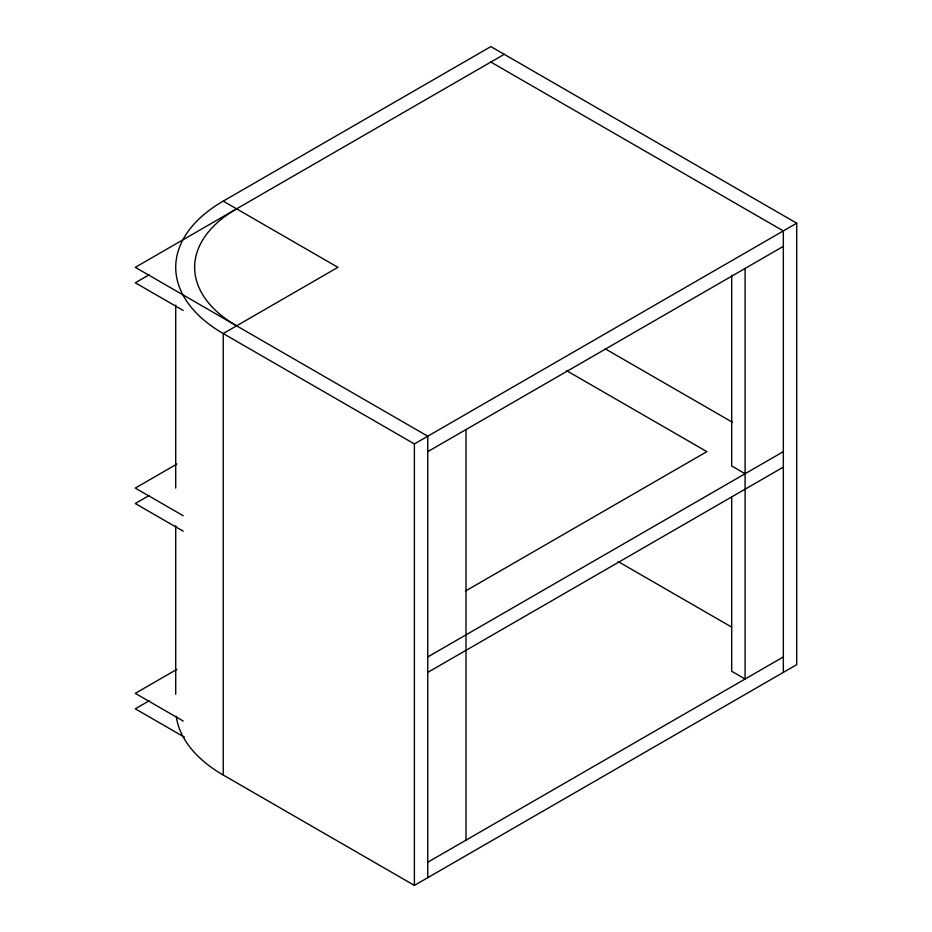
<?xml version="1.0" encoding="UTF-8"?>
<svg xmlns="http://www.w3.org/2000/svg" width="932" height="932" viewBox="0 0 932 932"><rect width="100%" height="100%" fill="white"/><g stroke="black" fill="none" stroke-linecap="round" stroke-linejoin="round"><path stroke-width="1.4" d="M223.226 775.028L223.226 333.551A162.203 93.654 0 0 1 223.226 201.114L490.849 46.6L796.709 223.191L796.709 664.667L414.39 885.4L223.226 775.028A162.203 93.654 0 0 1 176.206 716.16M504.235 54.324L135.291 267.333L427.765 436.199L427.765 877.676M149.155 274.777L135.291 282.792L183.196 310.449M176.894 464.054L135.291 488.077L183.196 515.734M149.155 495.521L135.291 503.525L183.196 531.182M223.226 201.114L337.92 267.333L223.226 333.551L414.39 443.923L796.709 223.191M427.765 451.647L783.334 246.363M176.894 669.339L135.291 693.361L183.196 721.019M149.155 700.806L135.291 708.809L184.454 737.2M465.487 591.016L706.864 451.647L566.47 370.598M427.765 656.932L783.334 451.647M427.765 672.391L783.334 467.107M427.765 862.228L783.334 656.943M490.849 62.048L783.334 230.915L783.334 672.391M605.252 348.836L732.237 422.149M745.099 473.724L731.713 466L731.713 275.278M618.184 561.588L731.643 627.096M745.099 268.439L745.099 679.009L731.713 671.285L731.713 496.57M466 429.57L466 840.151M414.39 443.923L414.39 885.4M175.717 305.09L175.717 488.077M175.717 525.834L175.717 694.293M236.6 325.827A143.283 82.727 0 0 1 236.6 208.838"/></g></svg>
